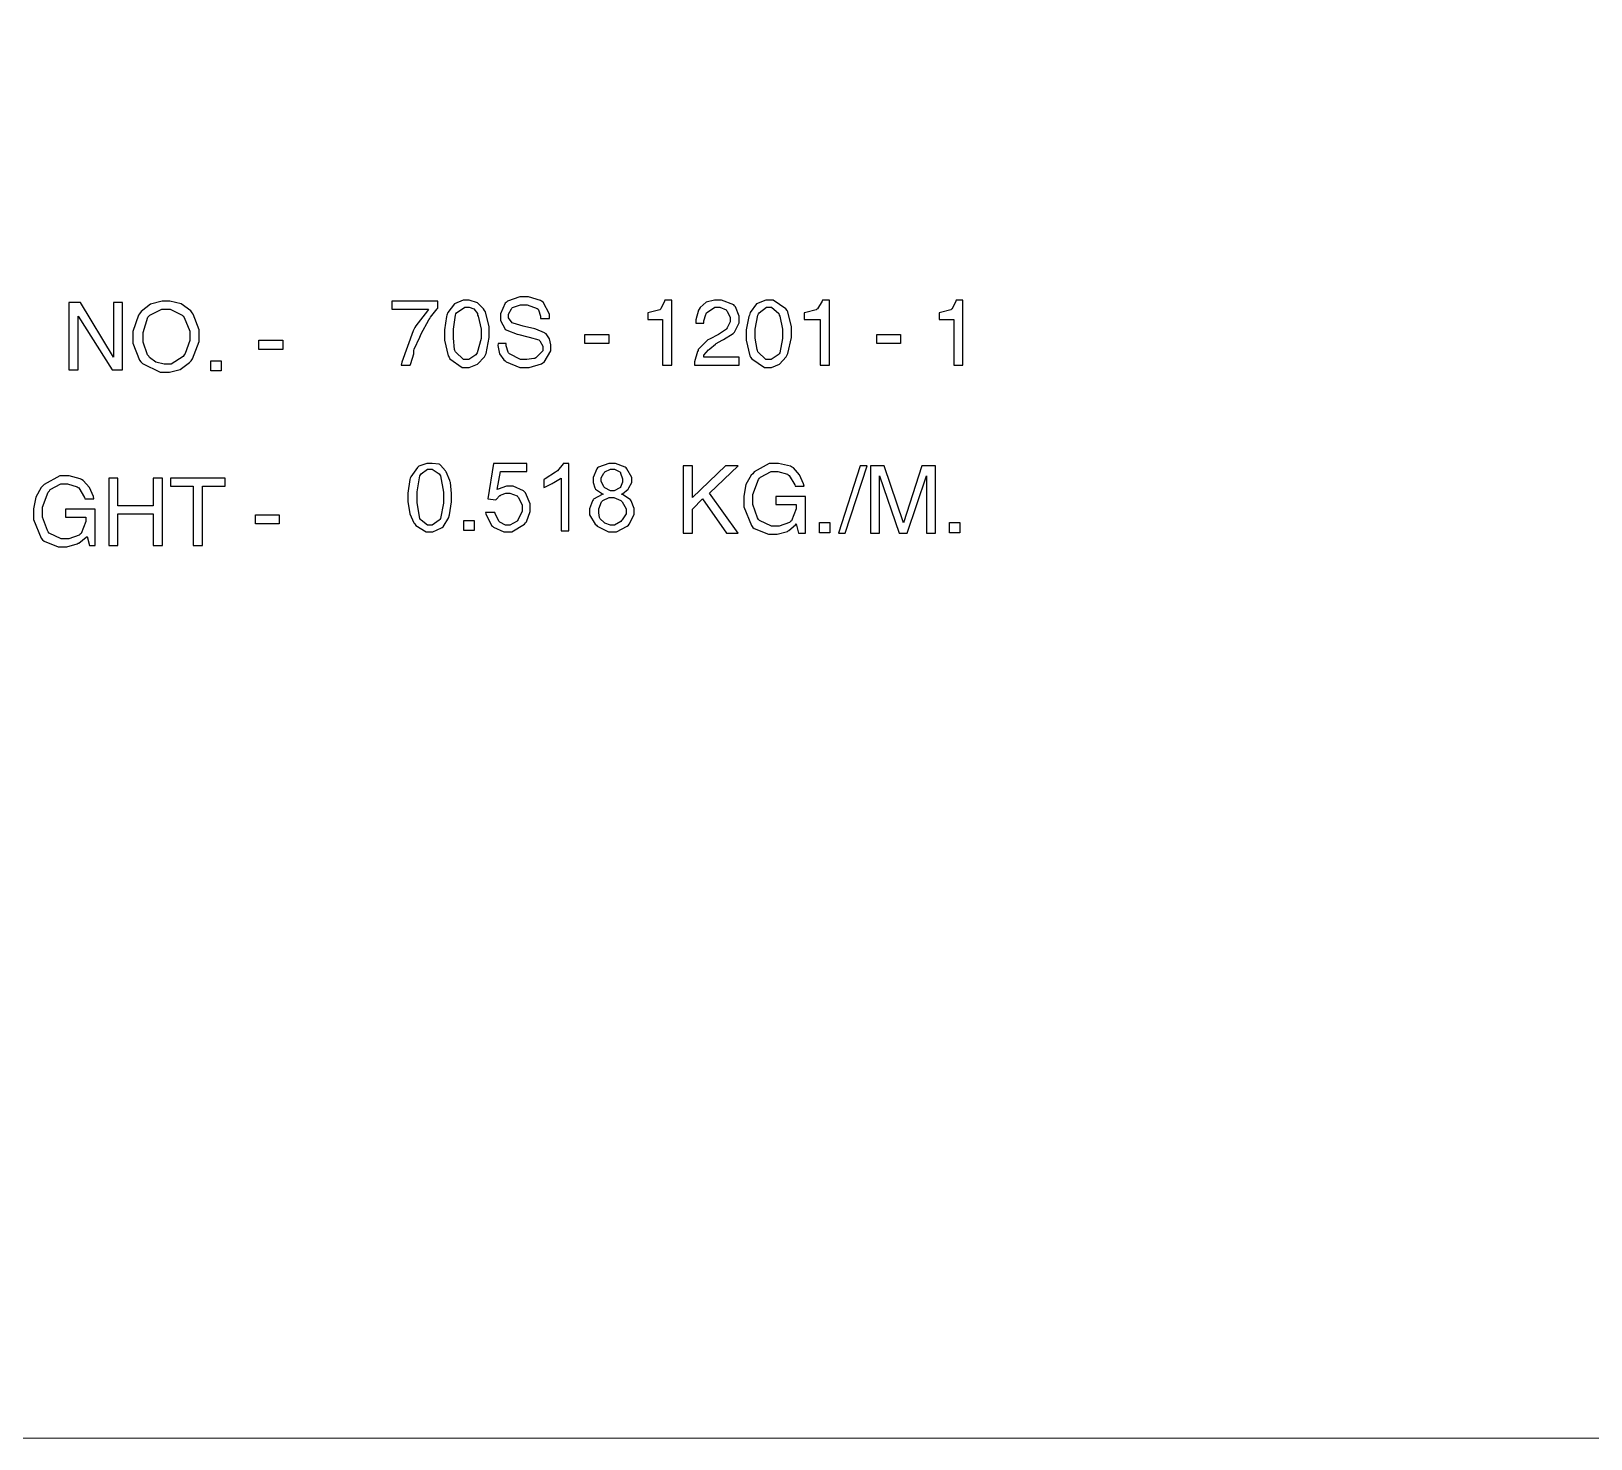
# Model space of a CAD drawing. Extents: x 0 to 8.2, y 0 to 11.7.
# Drawn here: x 2.401 to 4.681, y 0.006 to 2.063 of the extents above; entities that cross this region are included whole.
import ezdxf

# ---------------------------------------------------------------- set-up
doc = ezdxf.new("R2010")
doc.units = 0
doc.layers.get('0').update_dxf_attribs({"linetype": 'CONTINUOUS'})

msp = doc.modelspace()

# ---------------------------------------------------------------- linework, layer by layer
at = {"color": 0, "const_width": 0.00167}
msp.add_lwpolyline([(8.23676, 0.00667), (0.00168, 0.00667), (0.00168, 11.6866), (8.23676, 11.6866), (8.23676, 0.00667)], close=True, dxfattribs=at)
at = {"color": 0}
for points in [[(2.45574, 1.56842), (2.46918, 1.56842), (2.46918, 1.64675), (2.51915, 1.56842), (2.53429, 1.56842), (2.53429, 1.66689), (2.52083, 1.66689), (2.52083, 1.58675), (2.4725, 1.66689), (2.45574, 1.66689), (2.45574, 1.56842)], [(2.5976, 1.66857), (2.59201, 1.66857), (2.57525, 1.66439), (2.56125, 1.65349), (2.55919, 1.65012), (2.55751, 1.64806), (2.54915, 1.62463), (2.54915, 1.61675), (2.54915, 1.60758), (2.55914, 1.58262), (2.56082, 1.58008), (2.56332, 1.57758), (2.58903, 1.56511), (2.5976, 1.56511), (2.60281, 1.56511), (2.61843, 1.56907), (2.63217, 1.57889), (2.63428, 1.58176), (2.63633, 1.58431), (2.64606, 1.60992), (2.64606, 1.61843), (2.64606, 1.62679), (2.63758, 1.64968), (2.63596, 1.65175), (2.63385, 1.65474), (2.61985, 1.66461), (2.60314, 1.66857), (2.5976, 1.66857)], [(2.92811, 1.66857), (2.92811, 1.6569), (2.98156, 1.6569), (2.97987, 1.65479), (2.96317, 1.6326), (2.96149, 1.6301), (2.95893, 1.62554), (2.94228, 1.57969), (2.94146, 1.57508), (2.95481, 1.57508), (2.95562, 1.57764), (2.95979, 1.59201), (2.95979, 1.59679), (2.96061, 1.59847), (2.96864, 1.61637), (2.96989, 1.61843), (2.97071, 1.62093), (2.98199, 1.64139), (2.98324, 1.64344), (2.98449, 1.64512), (2.99403, 1.65771), (2.9949, 1.65853), (2.9949, 1.66857), (2.92811, 1.66857)], [(3.03668, 1.67019), (3.03228, 1.67019), (3.01926, 1.66499), (3.0095, 1.65224), (3.00825, 1.64844), (3.00782, 1.64638), (3.00489, 1.62668), (3.00489, 1.62011), (3.00489, 1.61182), (3.01031, 1.58886), (3.01156, 1.58675), (3.01281, 1.58425), (3.03071, 1.57178), (3.03668, 1.57178), (3.04081, 1.57178), (3.05333, 1.57661), (3.06332, 1.58724), (3.065, 1.59011), (3.06581, 1.59224), (3.06999, 1.61567), (3.06999, 1.62343), (3.06999, 1.6314), (3.06456, 1.6531), (3.06332, 1.65522), (3.06207, 1.65771), (3.05311, 1.66644), (3.04075, 1.67019), (3.03668, 1.67019)], [(3.08333, 1.60678), (3.0829, 1.60389), (3.08518, 1.59179), (3.09169, 1.58301), (3.09343, 1.58176), (3.09506, 1.58014), (3.11507, 1.57178), (3.12175, 1.57178), (3.12842, 1.57178), (3.14675, 1.57721), (3.14844, 1.57844), (3.15056, 1.57969), (3.16021, 1.59631), (3.16021, 1.60178), (3.16021, 1.60476), (3.15847, 1.61367), (3.15343, 1.62093), (3.15175, 1.62175), (3.15088, 1.62261), (3.1384, 1.62804), (3.13678, 1.62842), (3.12175, 1.63178), (3.11963, 1.63222), (3.10547, 1.63639), (3.10508, 1.63678), (3.10385, 1.63721), (3.09842, 1.64437), (3.09842, 1.64675), (3.09842, 1.64974), (3.1026, 1.65771), (3.10346, 1.65853), (3.10428, 1.6594), (3.11615, 1.66351), (3.12011, 1.66351), (3.12549, 1.66351), (3.14051, 1.65815), (3.14176, 1.6569), (3.14214, 1.65603), (3.14513, 1.6466), (3.14513, 1.64344), (3.15853, 1.64344), (3.15853, 1.64974), (3.14887, 1.66732), (3.14675, 1.66857), (3.14507, 1.66982), (3.12756, 1.67518), (3.12175, 1.67518), (3.11507, 1.67518), (3.09674, 1.66857), (3.09511, 1.66689), (3.09338, 1.66564), (3.08664, 1.65028), (3.08664, 1.64512), (3.08664, 1.64057), (3.09338, 1.62765), (3.09511, 1.62679), (3.09592, 1.62642), (3.11133, 1.62056), (3.11344, 1.62011), (3.12679, 1.61675), (3.12842, 1.61637), (3.14258, 1.61219), (3.14344, 1.61176), (3.14426, 1.61094), (3.14844, 1.60281), (3.14844, 1.6001), (3.14844, 1.59636), (3.1384, 1.58599), (3.13678, 1.58512), (3.13553, 1.58475), (3.12517, 1.58344), (3.12175, 1.58344), (3.11589, 1.58344), (3.09967, 1.59179), (3.09842, 1.59343), (3.09799, 1.59429), (3.09511, 1.60368), (3.09511, 1.60678), (3.08333, 1.60678)], [(3.32374, 1.64176), (3.32374, 1.57508), (3.33708, 1.57508), (3.33708, 1.67019), (3.3271, 1.67019), (3.32667, 1.66857), (3.32124, 1.65733), (3.32042, 1.6569), (3.31956, 1.65603), (3.30414, 1.65218), (3.30208, 1.65175), (3.30208, 1.64176), (3.32374, 1.64176)], [(3.3705, 1.57508), (3.4356, 1.57508), (3.4356, 1.58675), (3.38385, 1.58675), (3.38385, 1.58968), (3.39094, 1.5976), (3.39219, 1.59842), (3.39258, 1.59928), (3.40093, 1.60596), (3.40218, 1.60678), (3.41064, 1.61176), (3.41271, 1.61263), (3.42686, 1.62136), (3.42731, 1.62175), (3.42893, 1.62343), (3.4356, 1.63721), (3.4356, 1.64176), (3.4356, 1.64681), (3.43024, 1.66064), (3.42899, 1.66189), (3.42768, 1.66357), (3.40978, 1.67019), (3.40386, 1.67019), (3.39974, 1.67019), (3.38738, 1.66732), (3.37842, 1.6594), (3.37717, 1.6569), (3.37631, 1.65565), (3.37218, 1.6415), (3.37218, 1.63678), (3.38385, 1.63678), (3.38385, 1.64014), (3.38678, 1.64931), (3.38721, 1.65012), (3.38803, 1.65186), (3.3999, 1.66021), (3.40386, 1.66021), (3.40722, 1.66021), (3.41644, 1.65608), (3.41732, 1.65522), (3.41812, 1.65435), (3.42231, 1.64492), (3.42231, 1.64176), (3.42231, 1.63846), (3.41812, 1.62972), (3.41732, 1.62842), (3.41689, 1.62804), (3.40679, 1.62099), (3.40554, 1.62011), (3.39219, 1.61344), (3.39008, 1.61219), (3.37592, 1.59804), (3.37554, 1.59679), (3.37468, 1.59517), (3.3705, 1.58014), (3.3705, 1.57508)], [(3.47906, 1.67019), (3.47456, 1.67019), (3.46104, 1.66499), (3.45188, 1.65224), (3.45063, 1.64844), (3.44976, 1.64638), (3.44564, 1.62668), (3.44564, 1.62011), (3.44564, 1.61182), (3.45101, 1.58886), (3.45231, 1.58675), (3.45394, 1.58425), (3.47276, 1.57178), (3.47906, 1.57178), (3.48296, 1.57178), (3.49485, 1.57661), (3.50444, 1.58724), (3.50575, 1.59011), (3.507, 1.59224), (3.51238, 1.61567), (3.51238, 1.62343), (3.51238, 1.6314), (3.50657, 1.6531), (3.50575, 1.65522), (3.50407, 1.65771), (3.48529, 1.67019), (3.47906, 1.67019)], [(3.55414, 1.64176), (3.55414, 1.57508), (3.56749, 1.57508), (3.56749, 1.67019), (3.55751, 1.67019), (3.55707, 1.66857), (3.54997, 1.65733), (3.54915, 1.6569), (3.54829, 1.65603), (3.53321, 1.65218), (3.53071, 1.65175), (3.53071, 1.64176), (3.55414, 1.64176)], [(3.74946, 1.64176), (3.74946, 1.57508), (3.76281, 1.57508), (3.76281, 1.67019), (3.75282, 1.67019), (3.75239, 1.66857), (3.74696, 1.65733), (3.74615, 1.6569), (3.74528, 1.65603), (3.72987, 1.65218), (3.72781, 1.65175), (3.72781, 1.64176), (3.74946, 1.64176)], [(2.59928, 1.57676), (2.59511, 1.57676), (2.58274, 1.57949), (2.57374, 1.58638), (2.57249, 1.58843), (2.57081, 1.59011), (2.56418, 1.60889), (2.56418, 1.61513), (2.56418, 1.62304), (2.57124, 1.64512), (2.57249, 1.64675), (2.57411, 1.64844), (2.59169, 1.6569), (2.5976, 1.6569), (2.60385, 1.6569), (2.62136, 1.64844), (2.62261, 1.64675), (2.62424, 1.64469), (2.6326, 1.625), (2.6326, 1.61843), (2.6326, 1.61139), (2.62554, 1.59224), (2.62429, 1.59011), (2.62299, 1.58806), (2.60519, 1.57676), (2.59928, 1.57676)], [(3.03668, 1.58344), (3.03244, 1.58344), (3.02072, 1.59472), (3.01992, 1.59679), (3.01947, 1.59804), (3.01824, 1.61464), (3.01824, 1.62011), (3.01824, 1.62765), (3.02111, 1.64849), (3.02154, 1.65012), (3.02235, 1.65186), (3.03435, 1.66021), (3.03836, 1.66021), (3.04069, 1.66021), (3.04769, 1.6575), (3.0529, 1.65056), (3.05333, 1.64844), (3.05414, 1.64681), (3.05832, 1.62804), (3.05832, 1.62175), (3.05832, 1.61426), (3.05246, 1.59304), (3.05165, 1.59179), (3.05078, 1.59017), (3.04021, 1.58344), (3.03668, 1.58344)], [(3.47906, 1.58344), (3.47483, 1.58344), (3.46311, 1.59472), (3.46229, 1.59679), (3.46186, 1.59804), (3.45899, 1.61464), (3.45899, 1.62011), (3.45899, 1.62765), (3.46311, 1.64849), (3.46397, 1.65012), (3.46479, 1.65186), (3.47547, 1.66021), (3.47906, 1.66021), (3.48281, 1.66021), (3.49365, 1.65056), (3.49408, 1.64844), (3.4949, 1.64681), (3.49908, 1.62804), (3.49908, 1.62175), (3.49908, 1.61426), (3.4949, 1.59304), (3.49408, 1.59179), (3.49278, 1.59017), (3.48247, 1.58344), (3.47906, 1.58344)], [(3.21001, 1.62001), (3.24501, 1.62001), (3.24501, 1.60667), (3.21001, 1.60667), (3.21001, 1.62001)], [(3.63667, 1.62001), (3.67165, 1.62001), (3.67165, 1.60667), (3.63667, 1.60667), (3.63667, 1.62001)], [(2.73335, 1.61165), (2.76833, 1.61165), (2.76833, 1.59831), (2.73335, 1.59831), (2.73335, 1.61165)], [(2.66336, 1.58165), (2.67833, 1.58165), (2.67833, 1.56668), (2.66336, 1.56668), (2.66336, 1.58165)], [(2.96149, 1.3431), (2.96272, 1.34104), (2.97808, 1.33143), (2.98324, 1.33143), (2.98779, 1.33143), (3.00032, 1.33729), (3.00157, 1.33811), (3.00282, 1.33898), (3.01112, 1.35276), (3.01156, 1.35482), (3.01238, 1.3565), (3.01492, 1.37533), (3.01492, 1.38157), (3.01492, 1.38742), (3.01361, 1.40365), (3.01324, 1.40489), (3.01281, 1.40657), (3.00738, 1.41911), (3.00657, 1.41992), (3.00612, 1.42079), (2.99903, 1.4291), (2.99821, 1.4299), (2.99696, 1.43033), (2.98665, 1.43158), (2.98324, 1.43158), (2.97906, 1.43158), (2.96739, 1.4274), (2.96658, 1.42654), (2.96528, 1.42572), (2.95562, 1.412), (2.95481, 1.40989), (2.95437, 1.40826), (2.95144, 1.38824), (2.95144, 1.38157), (2.95144, 1.37571), (2.95394, 1.35796), (2.95979, 1.34478), (2.96149, 1.3431)], [(2.96989, 1.41488), (2.97071, 1.41618), (2.98008, 1.42324), (2.98324, 1.42324), (2.98699, 1.42324), (2.99696, 1.41618), (2.99821, 1.41488), (2.99903, 1.41362), (3.00325, 1.3896), (3.00325, 1.38157), (3.00325, 1.37364), (2.99903, 1.35107), (2.99821, 1.34977), (2.99696, 1.34853), (2.98665, 1.34147), (2.98324, 1.34147), (2.97987, 1.34147), (2.97071, 1.34853), (2.96989, 1.34977), (2.96903, 1.35107), (2.9649, 1.37397), (2.9649, 1.38157), (2.9649, 1.38992), (2.96903, 1.41362), (2.96989, 1.41488)], [(3.07497, 1.33979), (3.07661, 1.33854), (3.09174, 1.33143), (3.09679, 1.33143), (3.1034, 1.33143), (3.12175, 1.34272), (3.12343, 1.34478), (3.12468, 1.34603), (3.1301, 1.36138), (3.1301, 1.36648), (3.1301, 1.37234), (3.12337, 1.38867), (3.12175, 1.38992), (3.1205, 1.3916), (3.10519, 1.39822), (3.1001, 1.39822), (3.09549, 1.39822), (3.08328, 1.3941), (3.08165, 1.39324), (3.08664, 1.41992), (3.12511, 1.41992), (3.12511, 1.43158), (3.07667, 1.43158), (3.06836, 1.37988), (3.08003, 1.37815), (3.0804, 1.37902), (3.08578, 1.38449), (3.08664, 1.38487), (3.08751, 1.38574), (3.09446, 1.38824), (3.09679, 1.38824), (3.10053, 1.38824), (3.11089, 1.38412), (3.11176, 1.38325), (3.11301, 1.382), (3.11843, 1.37039), (3.11843, 1.36648), (3.11843, 1.36193), (3.11257, 1.34939), (3.11176, 1.34814), (3.11089, 1.34733), (3.10032, 1.34147), (3.09679, 1.34147), (3.09381, 1.34147), (3.08583, 1.34565), (3.08501, 1.34646), (3.08415, 1.34733), (3.07872, 1.35856), (3.07835, 1.35981), (3.065, 1.35981), (3.06538, 1.35775), (3.07374, 1.34104), (3.07497, 1.33979)], [(3.18685, 1.43158), (3.17854, 1.43158), (3.17811, 1.43078), (3.16982, 1.42079), (3.16857, 1.41992), (3.16726, 1.41868), (3.15181, 1.40907), (3.15013, 1.40821), (3.15013, 1.39654), (3.15136, 1.39697), (3.16228, 1.4024), (3.16351, 1.40321), (3.16476, 1.40365), (3.17432, 1.4095), (3.17518, 1.40989), (3.17518, 1.33312), (3.18685, 1.33312), (3.18685, 1.43158)], [(3.222, 1.37815), (3.22114, 1.3769), (3.21685, 1.36534), (3.21685, 1.36144), (3.21685, 1.35645), (3.22532, 1.34272), (3.227, 1.34147), (3.22825, 1.33984), (3.24479, 1.33143), (3.25032, 1.33143), (3.25612, 1.33143), (3.27197, 1.33984), (3.27365, 1.34147), (3.2749, 1.34272), (3.28207, 1.35677), (3.28207, 1.36144), (3.28207, 1.36561), (3.27778, 1.3769), (3.27696, 1.37815), (3.2761, 1.37902), (3.26531, 1.38618), (3.26367, 1.38656), (3.26492, 1.38699), (3.27322, 1.3941), (3.27365, 1.39492), (3.27447, 1.39578), (3.27865, 1.40392), (3.27865, 1.40657), (3.27865, 1.41118), (3.27154, 1.42367), (3.27029, 1.42492), (3.26904, 1.42617), (3.25499, 1.43158), (3.25032, 1.43158), (3.2449, 1.43158), (3.22987, 1.42617), (3.22863, 1.42492), (3.22738, 1.42367), (3.222, 1.41086), (3.222, 1.40657), (3.222, 1.40369), (3.22487, 1.39578), (3.22532, 1.39492), (3.22569, 1.3941), (3.23574, 1.38699), (3.23699, 1.38656), (3.23529, 1.38618), (3.22282, 1.37945), (3.222, 1.37815)], [(3.23867, 1.41824), (3.23947, 1.41911), (3.24761, 1.42324), (3.25032, 1.42324), (3.25319, 1.42324), (3.26112, 1.41911), (3.26199, 1.41824), (3.26238, 1.41743), (3.26531, 1.40929), (3.26531, 1.40657), (3.26531, 1.40408), (3.26238, 1.39697), (3.26199, 1.39654), (3.26112, 1.39572), (3.25299, 1.39154), (3.25032, 1.39154), (3.2474, 1.39154), (3.23947, 1.39572), (3.23867, 1.39654), (3.23779, 1.3974), (3.23367, 1.40554), (3.23367, 1.40821), (3.23367, 1.41075), (3.23779, 1.41743), (3.23867, 1.41824)], [(3.35385, 1.32981), (3.36719, 1.32981), (3.36719, 1.3648), (3.38217, 1.37988), (3.41732, 1.32981), (3.43397, 1.32981), (3.39219, 1.38824), (3.43397, 1.42822), (3.41564, 1.42822), (3.36719, 1.38157), (3.36719, 1.42822), (3.35385, 1.42822), (3.35385, 1.32981)], [(3.48742, 1.43158), (3.47944, 1.43158), (3.45768, 1.41906), (3.45562, 1.41656), (3.45313, 1.4145), (3.44521, 1.40056), (3.44228, 1.38379), (3.44228, 1.37815), (3.44228, 1.36816), (3.4535, 1.34066), (3.45562, 1.33811), (3.45768, 1.33648), (3.47868, 1.32813), (3.48574, 1.32813), (3.4911, 1.32813), (3.50612, 1.3323), (3.50738, 1.33312), (3.50819, 1.33355), (3.51818, 1.34185), (3.51904, 1.3431), (3.5224, 1.32981), (3.53239, 1.32981), (3.53239, 1.38325), (3.48904, 1.38325), (3.48904, 1.37147), (3.51904, 1.37147), (3.51904, 1.36523), (3.51199, 1.34771), (3.51074, 1.34646), (3.50906, 1.34522), (3.49403, 1.33979), (3.48904, 1.33979), (3.48275, 1.33979), (3.46522, 1.34814), (3.46397, 1.34977), (3.46229, 1.35189), (3.45562, 1.37158), (3.45562, 1.37815), (3.45562, 1.38612), (3.46392, 1.40826), (3.4656, 1.40989), (3.46685, 1.41157), (3.48226, 1.41992), (3.48742, 1.41992), (3.4924, 1.41992), (3.50612, 1.41575), (3.50738, 1.41488), (3.50863, 1.41407), (3.51699, 1.40033), (3.51742, 1.39822), (3.53071, 1.39822), (3.52983, 1.40158), (3.52403, 1.41493), (3.51486, 1.42492), (3.51238, 1.42654), (3.51069, 1.4274), (3.49322, 1.43158), (3.48742, 1.43158)], [(3.58083, 1.32981), (3.59082, 1.32981), (3.62261, 1.42822), (3.61263, 1.42822), (3.58083, 1.32981)], [(3.62761, 1.32981), (3.64094, 1.32981), (3.64094, 1.38824), (3.64094, 1.39117), (3.64094, 1.39774), (3.64094, 1.3999), (3.64094, 1.4024), (3.64094, 1.40804), (3.64094, 1.40989), (3.64094, 1.41325), (3.66938, 1.32981), (3.68104, 1.32981), (3.70936, 1.41325), (3.70936, 1.4095), (3.70936, 1.40104), (3.70936, 1.39822), (3.70936, 1.39572), (3.70936, 1.39014), (3.70936, 1.38824), (3.70936, 1.32981), (3.72271, 1.32981), (3.72271, 1.42822), (3.70269, 1.42822), (3.67606, 1.34478), (3.64762, 1.42822), (3.62761, 1.42822), (3.62761, 1.32981)], [(2.45063, 1.41325), (2.44228, 1.41325), (2.41938, 1.40072), (2.41732, 1.39822), (2.41521, 1.39615), (2.4075, 1.38216), (2.40397, 1.3654), (2.40397, 1.35981), (2.40397, 1.34983), (2.41521, 1.32232), (2.41732, 1.31977), (2.41938, 1.31814), (2.44026, 1.30979), (2.44726, 1.30979), (2.45269, 1.30979), (2.46783, 1.31397), (2.46907, 1.31478), (2.47032, 1.31521), (2.48113, 1.32357), (2.48242, 1.32482), (2.48574, 1.31147), (2.49408, 1.31147), (2.49408, 1.3648), (2.45063, 1.3648), (2.45063, 1.35314), (2.48074, 1.35314), (2.48074, 1.3469), (2.47364, 1.32937), (2.47239, 1.32813), (2.47071, 1.32688), (2.45562, 1.32145), (2.45063, 1.32145), (2.44433, 1.32145), (2.42686, 1.32981), (2.42563, 1.33143), (2.42437, 1.33355), (2.41732, 1.35324), (2.41732, 1.35981), (2.41732, 1.36778), (2.42563, 1.38949), (2.42731, 1.39154), (2.42854, 1.39324), (2.44385, 1.40158), (2.44894, 1.40158), (2.45394, 1.40158), (2.46783, 1.3974), (2.46907, 1.39654), (2.47032, 1.39572), (2.47862, 1.382), (2.47906, 1.37988), (2.4924, 1.37988), (2.49154, 1.38325), (2.48568, 1.3966), (2.47657, 1.40657), (2.47407, 1.40821), (2.47239, 1.40907), (2.45606, 1.41325), (2.45063, 1.41325)], [(2.51406, 1.31147), (2.5275, 1.31147), (2.5275, 1.35813), (2.57915, 1.35813), (2.57915, 1.31147), (2.59261, 1.31147), (2.59261, 1.40989), (2.57915, 1.40989), (2.57915, 1.36979), (2.5275, 1.36979), (2.5275, 1.40989), (2.51406, 1.40989), (2.51406, 1.31147)], [(2.60428, 1.40989), (2.60428, 1.39822), (2.63758, 1.39822), (2.63758, 1.31147), (2.65093, 1.31147), (2.65093, 1.39822), (2.68435, 1.39822), (2.68435, 1.40989), (2.60428, 1.40989)], [(3.23529, 1.37647), (3.23611, 1.37733), (3.2455, 1.38157), (3.24864, 1.38157), (3.25239, 1.38157), (3.26281, 1.37733), (3.26367, 1.37647), (3.26449, 1.37565), (3.27029, 1.36502), (3.27029, 1.36144), (3.27029, 1.35813), (3.26449, 1.34901), (3.26367, 1.34814), (3.26281, 1.3469), (3.25342, 1.34147), (3.25032, 1.34147), (3.2474, 1.34147), (3.23947, 1.3444), (3.23867, 1.34478), (3.23822, 1.34522), (3.23236, 1.35064), (3.23199, 1.35145), (3.23156, 1.35232), (3.23031, 1.35916), (3.23031, 1.36144), (3.23031, 1.36523), (3.23443, 1.37565), (3.23529, 1.37647)], [(2.72835, 1.35666), (2.76335, 1.35666), (2.76335, 1.34332), (2.72835, 1.34332), (2.72835, 1.35666)], [(3.03331, 1.34831), (3.04833, 1.34831), (3.04833, 1.33333), (3.03331, 1.33333), (3.03331, 1.34831)], [(3.55333, 1.345), (3.56836, 1.345), (3.56836, 1.33002), (3.55333, 1.33002), (3.55333, 1.345)], [(3.74333, 1.345), (3.75836, 1.345), (3.75836, 1.33002), (3.74333, 1.33002), (3.74333, 1.345)]]:
    msp.add_lwpolyline(points, close=True, dxfattribs=at)

doc.saveas('drawing.dxf')
